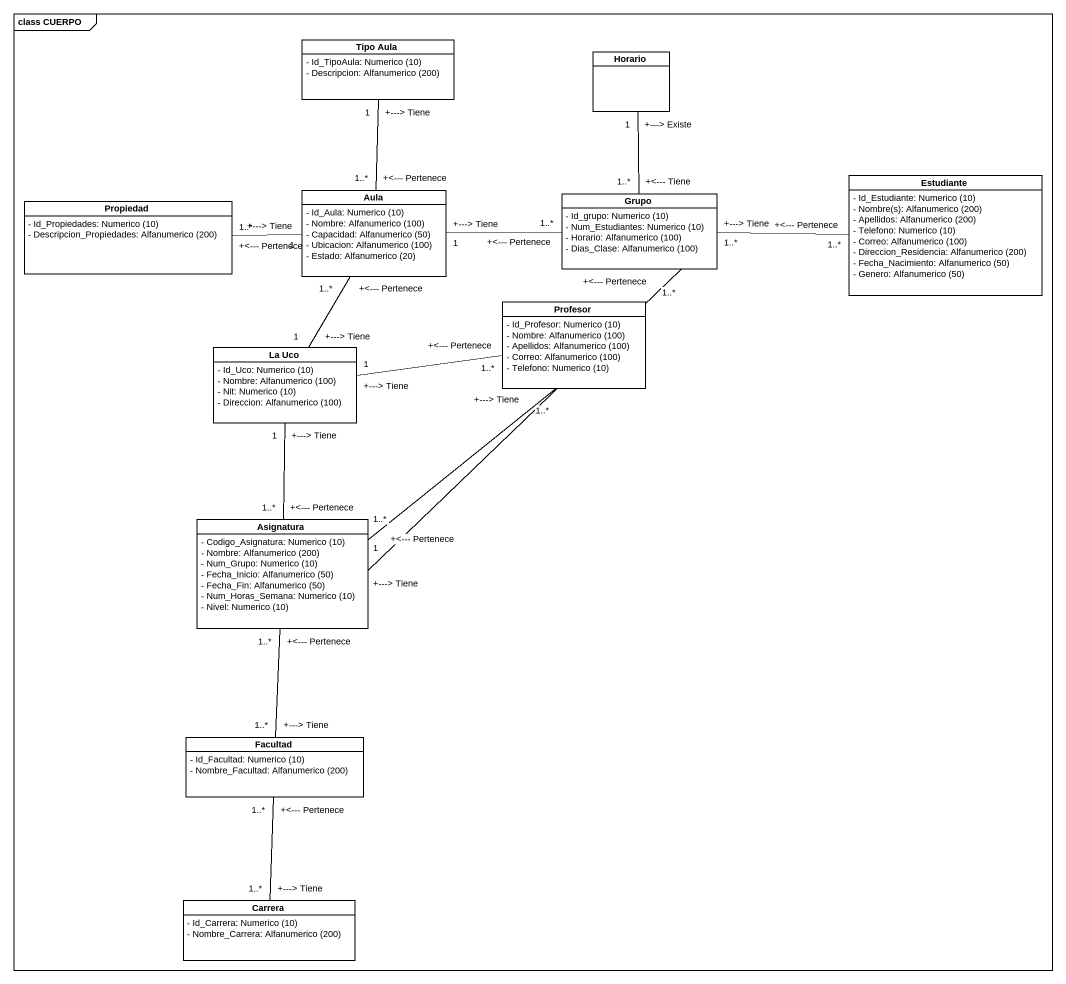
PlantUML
@startuml
mainframe class CUERPO
hide circle
hide empty members
skinparam classAttributeIconSize 0
class "Tipo Aula" as Tipo_Aula {
  {field} - Id_TipoAula: Numerico (10)
  {field} - Descripcion: Alfanumerico (200)
}
class Horario
class Propiedad {
  {field} - Id_Propiedades: Numerico (10)
  {field} - Descripcion_Propiedades: Alfanumerico (200)
}
class Aula {
  {field} - Id_Aula: Numerico (10)
  {field} - Nombre: Alfanumerico (100)
  {field} - Capacidad: Alfanumerico (50)
  {field} - Ubicacion: Alfanumerico (100)
  {field} - Estado: Alfanumerico (20)
}
class Grupo {
  {field} - Id_grupo: Numerico (10)
  {field} - Num_Estudiantes: Numerico (10)
  {field} - Horario: Alfanumerico (100)
  {field} - Dias_Clase: Alfanumerico (100)
}
class Estudiante {
  {field} - Id_Estudiante: Numerico (10)
  {field} - Nombre(s): Alfanumerico (200)
  {field} - Apellidos: Alfanumerico (200)
  {field} - Telefono: Numerico (10)
  {field} - Correo: Alfanumerico (100)
  {field} - Direccion_Residencia: Alfanumerico (200)
  {field} - Fecha_Nacimiento: Alfanumerico (50)
  {field} - Genero: Alfanumerico (50)
}
class Profesor {
  {field} - Id_Profesor: Numerico (10)
  {field} - Nombre: Alfanumerico (100)
  {field} - Apellidos: Alfanumerico (100)
  {field} - Correo: Alfanumerico (100)
  {field} - Telefono: Numerico (10)
}
class "La Uco" as La_Uco {
  {field} - Id_Uco: Numerico (10)
  {field} - Nombre: Alfanumerico (100)
  {field} - Nit: Numerico (10)
  {field} - Direccion: Alfanumerico (100)
}
class Asignatura {
  {field} - Codigo_Asignatura: Numerico (10)
  {field} - Nombre: Alfanumerico (200)
  {field} - Num_Grupo: Numerico (10)
  {field} - Fecha_Inicio: Alfanumerico (50)
  {field} - Fecha_Fin: Alfanumerico (50)
  {field} - Num_Horas_Semana: Numerico (10)
  {field} - Nivel: Numerico (10)
}
class Facultad {
  {field} - Id_Facultad: Numerico (10)
  {field} - Nombre_Facultad: Alfanumerico (200)
}
class Carrera {
  {field} - Id_Carrera: Numerico (10)
  {field} - Nombre_Carrera: Alfanumerico (200)
}
Tipo_Aula "+---> Tiene\n1" -- "+<--- Pertenece\n1..*" Aula
Horario "+---> Existe\n1" -- "+<--- Tiene\n1..*" Grupo
Aula "+---> Tiene\n1" -left- "+<--- Pertenece\n1..*" Propiedad
Aula "+---> Tiene\n1" -right- "+<--- Pertenece\n1..*" Grupo
Grupo "+---> Tiene\n1..*" -right- "+<--- Pertenece\n1..*" Estudiante
Profesor "+---> Tiene\n1..*" -- "+<--- Pertenece\n1..*" Asignatura
La_Uco "+---> Tiene\n1" -up- "+<--- Pertenece\n1..*" Aula
La_Uco "+---> Tiene\n1" -right- "+<--- Pertenece\n1..*" Profesor
La_Uco "+---> Tiene\n1" -- "+<--- Pertenece\n1..*" Asignatura
Asignatura "+---> Tiene\n1" -up- "+<--- Pertenece\n1..*" Grupo
Facultad "+---> Tiene\n1..*" -up- "+<--- Pertenece\n1..*" Asignatura
Carrera "+---> Tiene\n1..*" -up- "+<--- Pertenece\n1..*" Facultad
@enduml
